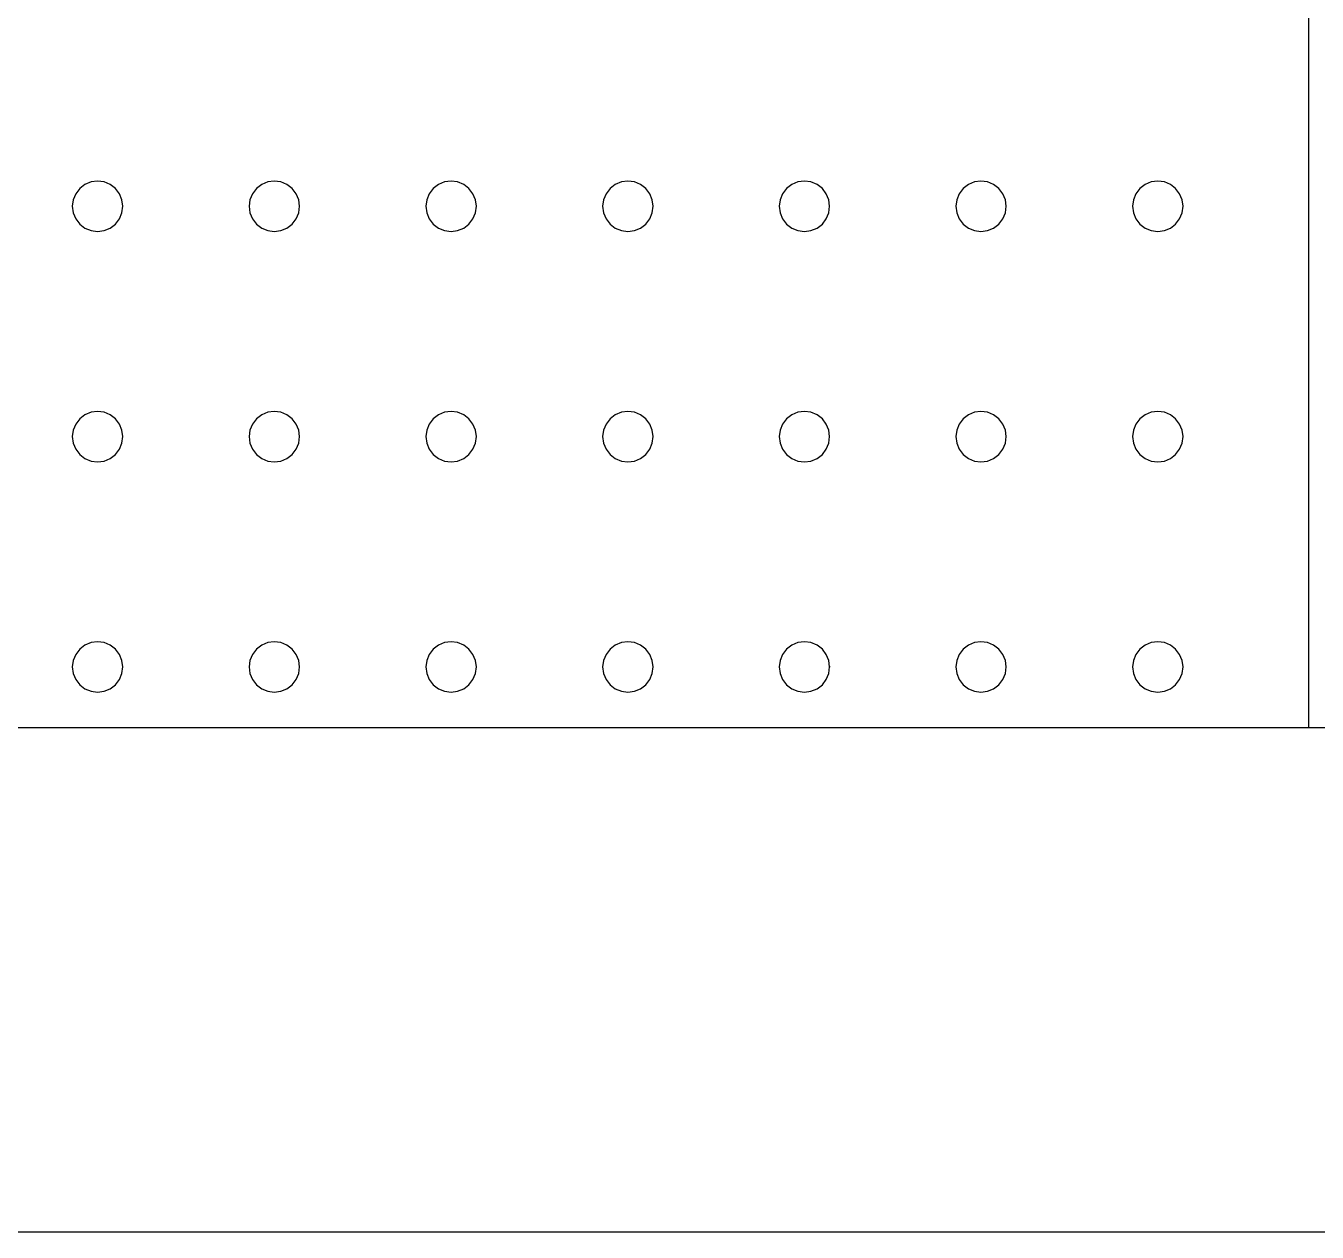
# Model space of a CAD drawing. Header units: millimetres. Extents: x 2562 to 7288, y 778 to 5635.
# Drawn here: x 5853.39 to 5868.75, y 1649.62 to 1663.97 of the extents above; entities that cross this region are included whole.
import ezdxf

# ---------------------------------------------------------------- set-up
doc = ezdxf.new("R2010")
doc.units = ezdxf.units.MM
doc.layers.add('0-gnl-gor3', color=252, linetype='Continuous')
doc.layers.add('2-tef-sabit', color=251, linetype='Continuous')

# ---------------------------------------------------------------- blocks, each defined once
blk = doc.blocks.new('ice well')
at = {"layer": '0-gnl-gor3'}
for p, q in [((62368.94, 6543.76), (62368.94, 6960.06)), ((62428.94, 6545.76), (62428.94, 6854.24)), ((62434.67, 6692.42), (62434.05, 6691.95)), ((62435.4, 6692.72), (62434.67, 6692.42)), ((62436.17, 6692.83), (62435.4, 6692.72)), ((62436.95, 6692.72), (62436.17, 6692.83)), ((62437.67, 6692.42), (62436.95, 6692.72)), ((62438.29, 6691.95), (62437.67, 6692.42)), ((62462.07, 6692.42), (62461.45, 6691.95)), ((62462.8, 6692.72), (62462.07, 6692.42)), ((62463.57, 6692.83), (62462.8, 6692.72)), ((62464.35, 6692.72), (62463.57, 6692.83)), ((62465.07, 6692.42), (62464.35, 6692.72)), ((62465.69, 6691.95), (62465.07, 6692.42)), ((62489.47, 6692.42), (62488.85, 6691.95)), ((62490.19, 6692.72), (62489.47, 6692.42)), ((62490.97, 6692.83), (62490.19, 6692.72)), ((62491.75, 6692.72), (62490.97, 6692.83)), ((62492.47, 6692.42), (62491.75, 6692.72)), ((62493.09, 6691.95), (62492.47, 6692.42)), ((62433.28, 6690.6), (62433.17, 6689.83)), ((62433.58, 6691.33), (62433.28, 6690.6)), ((62434.05, 6691.95), (62433.58, 6691.33)), ((62438.77, 6691.33), (62438.29, 6691.95)), ((62439.07, 6690.6), (62438.77, 6691.33)), ((62439.17, 6689.83), (62439.07, 6690.6)), ((62460.67, 6690.6), (62460.57, 6689.83)), ((62460.97, 6691.33), (62460.67, 6690.6)), ((62461.45, 6691.95), (62460.97, 6691.33)), ((62466.17, 6691.33), (62465.69, 6691.95)), ((62466.47, 6690.6), (62466.17, 6691.33)), ((62466.57, 6689.83), (62466.47, 6690.6)), ((62488.07, 6690.6), (62487.97, 6689.83)), ((62488.37, 6691.33), (62488.07, 6690.6)), ((62488.85, 6691.95), (62488.37, 6691.33)), ((62493.57, 6691.33), (62493.09, 6691.95)), ((62493.87, 6690.6), (62493.57, 6691.33)), ((62493.97, 6689.83), (62493.87, 6690.6)), ((62433.17, 6689.83), (62433.28, 6689.05)), ((62433.28, 6689.05), (62433.58, 6688.33)), ((62438.77, 6688.33), (62439.07, 6689.05)), ((62439.07, 6689.05), (62439.17, 6689.83)), ((62460.57, 6689.83), (62460.67, 6689.05)), ((62460.67, 6689.05), (62460.97, 6688.33)), ((62466.17, 6688.33), (62466.47, 6689.05)), ((62466.47, 6689.05), (62466.57, 6689.83)), ((62487.97, 6689.83), (62488.07, 6689.05)), ((62488.07, 6689.05), (62488.37, 6688.33)), ((62493.57, 6688.33), (62493.87, 6689.05)), ((62493.87, 6689.05), (62493.97, 6689.83)), ((62433.58, 6688.33), (62434.05, 6687.71)), ((62434.05, 6687.71), (62434.67, 6687.23)), ((62437.67, 6687.23), (62438.29, 6687.71)), ((62438.29, 6687.71), (62438.77, 6688.33)), ((62460.97, 6688.33), (62461.45, 6687.71)), ((62461.45, 6687.71), (62462.07, 6687.23)), ((62465.07, 6687.23), (62465.69, 6687.71)), ((62465.69, 6687.71), (62466.17, 6688.33)), ((62488.37, 6688.33), (62488.85, 6687.71)), ((62488.85, 6687.71), (62489.47, 6687.23)), ((62492.47, 6687.23), (62493.09, 6687.71)), ((62493.09, 6687.71), (62493.57, 6688.33)), ((62434.67, 6687.23), (62435.4, 6686.93)), ((62435.4, 6686.93), (62436.17, 6686.83)), ((62436.17, 6686.83), (62436.95, 6686.93)), ((62436.95, 6686.93), (62437.67, 6687.23)), ((62462.07, 6687.23), (62462.8, 6686.93)), ((62462.8, 6686.93), (62463.57, 6686.83)), ((62463.57, 6686.83), (62464.35, 6686.93)), ((62464.35, 6686.93), (62465.07, 6687.23)), ((62489.47, 6687.23), (62490.19, 6686.93)), ((62490.19, 6686.93), (62490.97, 6686.83)), ((62490.97, 6686.83), (62491.75, 6686.93)), ((62491.75, 6686.93), (62492.47, 6687.23)), ((62434.05, 6670.92), (62433.58, 6670.3)), ((62434.67, 6671.4), (62434.05, 6670.92)), ((62435.4, 6671.7), (62434.67, 6671.4)), ((62436.17, 6671.8), (62435.4, 6671.7)), ((62436.95, 6671.7), (62436.17, 6671.8)), ((62437.67, 6671.4), (62436.95, 6671.7)), ((62438.29, 6670.92), (62437.67, 6671.4)), ((62438.77, 6670.3), (62438.29, 6670.92)), ((62461.45, 6670.92), (62460.97, 6670.3)), ((62462.07, 6671.4), (62461.45, 6670.92)), ((62462.8, 6671.7), (62462.07, 6671.4)), ((62463.57, 6671.8), (62462.8, 6671.7)), ((62464.35, 6671.7), (62463.57, 6671.8)), ((62465.07, 6671.4), (62464.35, 6671.7)), ((62465.69, 6670.92), (62465.07, 6671.4)), ((62466.17, 6670.3), (62465.69, 6670.92)), ((62488.85, 6670.92), (62488.37, 6670.3)), ((62489.47, 6671.4), (62488.85, 6670.92)), ((62490.19, 6671.7), (62489.47, 6671.4)), ((62490.97, 6671.8), (62490.19, 6671.7)), ((62491.75, 6671.7), (62490.97, 6671.8)), ((62492.47, 6671.4), (62491.75, 6671.7)), ((62493.09, 6670.92), (62492.47, 6671.4)), ((62493.57, 6670.3), (62493.09, 6670.92)), ((62433.28, 6669.58), (62433.17, 6668.8)), ((62433.58, 6670.3), (62433.28, 6669.58)), ((62439.07, 6669.58), (62438.77, 6670.3)), ((62439.17, 6668.8), (62439.07, 6669.58)), ((62460.67, 6669.58), (62460.57, 6668.8)), ((62460.97, 6670.3), (62460.67, 6669.58)), ((62466.47, 6669.58), (62466.17, 6670.3)), ((62466.57, 6668.8), (62466.47, 6669.58)), ((62488.07, 6669.58), (62487.97, 6668.8)), ((62488.37, 6670.3), (62488.07, 6669.58)), ((62493.87, 6669.58), (62493.57, 6670.3)), ((62493.97, 6668.8), (62493.87, 6669.58)), ((62433.17, 6668.8), (62433.28, 6668.02)), ((62433.28, 6668.02), (62433.58, 6667.3)), ((62438.77, 6667.3), (62439.07, 6668.02)), ((62439.07, 6668.02), (62439.17, 6668.8)), ((62460.57, 6668.8), (62460.67, 6668.02)), ((62460.67, 6668.02), (62460.97, 6667.3)), ((62466.17, 6667.3), (62466.47, 6668.02)), ((62466.47, 6668.02), (62466.57, 6668.8)), ((62487.97, 6668.8), (62488.07, 6668.02)), ((62488.07, 6668.02), (62488.37, 6667.3)), ((62493.57, 6667.3), (62493.87, 6668.02)), ((62493.87, 6668.02), (62493.97, 6668.8)), ((62433.58, 6667.3), (62434.05, 6666.68)), ((62434.05, 6666.68), (62434.67, 6666.2)), ((62434.67, 6666.2), (62435.4, 6665.9)), ((62435.4, 6665.9), (62436.17, 6665.8)), ((62436.17, 6665.8), (62436.95, 6665.9)), ((62436.95, 6665.9), (62437.67, 6666.2)), ((62437.67, 6666.2), (62438.29, 6666.68)), ((62438.29, 6666.68), (62438.77, 6667.3)), ((62460.97, 6667.3), (62461.45, 6666.68)), ((62461.45, 6666.68), (62462.07, 6666.2)), ((62462.07, 6666.2), (62462.8, 6665.9)), ((62462.8, 6665.9), (62463.57, 6665.8)), ((62463.57, 6665.8), (62464.35, 6665.9)), ((62464.35, 6665.9), (62465.07, 6666.2)), ((62465.07, 6666.2), (62465.69, 6666.68)), ((62465.69, 6666.68), (62466.17, 6667.3)), ((62488.37, 6667.3), (62488.85, 6666.68)), ((62488.85, 6666.68), (62489.47, 6666.2)), ((62489.47, 6666.2), (62490.19, 6665.9)), ((62490.19, 6665.9), (62490.97, 6665.8)), ((62490.97, 6665.8), (62491.75, 6665.9)), ((62491.75, 6665.9), (62492.47, 6666.2)), ((62492.47, 6666.2), (62493.09, 6666.68)), ((62493.09, 6666.68), (62493.57, 6667.3)), ((62435.4, 6650.67), (62434.67, 6650.37)), ((62436.17, 6650.77), (62435.4, 6650.67)), ((62436.95, 6650.67), (62436.17, 6650.77)), ((62437.67, 6650.37), (62436.95, 6650.67)), ((62462.8, 6650.67), (62462.07, 6650.37)), ((62463.57, 6650.77), (62462.8, 6650.67)), ((62464.35, 6650.67), (62463.57, 6650.77)), ((62465.07, 6650.37), (62464.35, 6650.67)), ((62490.19, 6650.67), (62489.47, 6650.37)), ((62490.97, 6650.77), (62490.19, 6650.67)), ((62491.75, 6650.67), (62490.97, 6650.77)), ((62492.47, 6650.37), (62491.75, 6650.67)), ((62433.58, 6649.27), (62433.28, 6648.55)), ((62434.05, 6649.89), (62433.58, 6649.27)), ((62434.67, 6650.37), (62434.05, 6649.89)), ((62438.29, 6649.89), (62437.67, 6650.37)), ((62438.77, 6649.27), (62438.29, 6649.89)), ((62439.07, 6648.55), (62438.77, 6649.27)), ((62460.97, 6649.27), (62460.67, 6648.55)), ((62461.45, 6649.89), (62460.97, 6649.27)), ((62462.07, 6650.37), (62461.45, 6649.89)), ((62465.69, 6649.89), (62465.07, 6650.37)), ((62466.17, 6649.27), (62465.69, 6649.89)), ((62466.47, 6648.55), (62466.17, 6649.27)), ((62488.37, 6649.27), (62488.07, 6648.55)), ((62488.85, 6649.89), (62488.37, 6649.27)), ((62489.47, 6650.37), (62488.85, 6649.89)), ((62493.09, 6649.89), (62492.47, 6650.37)), ((62493.57, 6649.27), (62493.09, 6649.89)), ((62493.87, 6648.55), (62493.57, 6649.27)), ((62433.28, 6648.55), (62433.17, 6647.77)), ((62433.17, 6647.77), (62433.28, 6647)), ((62439.17, 6647.77), (62439.07, 6648.55)), ((62439.07, 6647), (62439.17, 6647.77)), ((62460.67, 6648.55), (62460.57, 6647.77)), ((62460.57, 6647.77), (62460.67, 6647)), ((62466.57, 6647.77), (62466.47, 6648.55)), ((62466.47, 6647), (62466.57, 6647.77)), ((62488.07, 6648.55), (62487.97, 6647.77)), ((62487.97, 6647.77), (62488.07, 6647)), ((62493.97, 6647.77), (62493.87, 6648.55)), ((62493.87, 6647), (62493.97, 6647.77)), ((62433.28, 6647), (62433.58, 6646.27)), ((62433.58, 6646.27), (62434.05, 6645.65)), ((62438.29, 6645.65), (62438.77, 6646.27)), ((62438.77, 6646.27), (62439.07, 6647)), ((62460.67, 6647), (62460.97, 6646.27)), ((62460.97, 6646.27), (62461.45, 6645.65)), ((62465.69, 6645.65), (62466.17, 6646.27)), ((62466.17, 6646.27), (62466.47, 6647)), ((62488.07, 6647), (62488.37, 6646.27)), ((62488.37, 6646.27), (62488.85, 6645.65)), ((62493.09, 6645.65), (62493.57, 6646.27)), ((62493.57, 6646.27), (62493.87, 6647)), ((62434.05, 6645.65), (62434.67, 6645.17)), ((62434.67, 6645.17), (62435.4, 6644.88)), ((62435.4, 6644.88), (62436.17, 6644.77)), ((62436.17, 6644.77), (62436.95, 6644.88)), ((62436.95, 6644.88), (62437.67, 6645.17)), ((62437.67, 6645.17), (62438.29, 6645.65)), ((62461.45, 6645.65), (62462.07, 6645.17)), ((62462.07, 6645.17), (62462.8, 6644.88)), ((62462.8, 6644.88), (62463.57, 6644.77)), ((62463.57, 6644.77), (62464.35, 6644.88)), ((62464.35, 6644.88), (62465.07, 6645.17)), ((62465.07, 6645.17), (62465.69, 6645.65)), ((62488.85, 6645.65), (62489.47, 6645.17)), ((62489.47, 6645.17), (62490.19, 6644.88)), ((62490.19, 6644.88), (62490.97, 6644.77)), ((62490.97, 6644.77), (62491.75, 6644.88)), ((62491.75, 6644.88), (62492.47, 6645.17)), ((62492.47, 6645.17), (62493.09, 6645.65)), ((62434.67, 6629.34), (62434.05, 6628.87)), ((62435.4, 6629.64), (62434.67, 6629.34)), ((62436.17, 6629.75), (62435.4, 6629.64)), ((62436.95, 6629.64), (62436.17, 6629.75)), ((62437.67, 6629.34), (62436.95, 6629.64)), ((62438.29, 6628.87), (62437.67, 6629.34)), ((62462.07, 6629.34), (62461.45, 6628.87)), ((62462.8, 6629.64), (62462.07, 6629.34)), ((62463.57, 6629.75), (62462.8, 6629.64)), ((62464.35, 6629.64), (62463.57, 6629.75)), ((62465.07, 6629.34), (62464.35, 6629.64)), ((62465.69, 6628.87), (62465.07, 6629.34)), ((62489.47, 6629.34), (62488.85, 6628.87)), ((62490.19, 6629.64), (62489.47, 6629.34)), ((62490.97, 6629.75), (62490.19, 6629.64)), ((62491.75, 6629.64), (62490.97, 6629.75)), ((62492.47, 6629.34), (62491.75, 6629.64)), ((62493.09, 6628.87), (62492.47, 6629.34)), ((62433.28, 6627.52), (62433.17, 6626.75)), ((62433.58, 6628.25), (62433.28, 6627.52)), ((62434.05, 6628.87), (62433.58, 6628.25)), ((62438.77, 6628.25), (62438.29, 6628.87)), ((62439.07, 6627.52), (62438.77, 6628.25)), ((62439.17, 6626.75), (62439.07, 6627.52)), ((62460.67, 6627.52), (62460.57, 6626.75)), ((62460.97, 6628.25), (62460.67, 6627.52)), ((62461.45, 6628.87), (62460.97, 6628.25)), ((62466.17, 6628.25), (62465.69, 6628.87)), ((62466.47, 6627.52), (62466.17, 6628.25)), ((62466.57, 6626.75), (62466.47, 6627.52)), ((62488.07, 6627.52), (62487.97, 6626.75)), ((62488.37, 6628.25), (62488.07, 6627.52)), ((62488.85, 6628.87), (62488.37, 6628.25)), ((62493.57, 6628.25), (62493.09, 6628.87)), ((62493.87, 6627.52), (62493.57, 6628.25)), ((62493.97, 6626.75), (62493.87, 6627.52)), ((62433.17, 6626.75), (62433.28, 6625.97)), ((62433.28, 6625.97), (62433.58, 6625.25)), ((62438.77, 6625.25), (62439.07, 6625.97)), ((62439.07, 6625.97), (62439.17, 6626.75)), ((62460.57, 6626.75), (62460.67, 6625.97)), ((62460.67, 6625.97), (62460.97, 6625.25)), ((62466.17, 6625.25), (62466.47, 6625.97)), ((62466.47, 6625.97), (62466.57, 6626.75)), ((62487.97, 6626.75), (62488.07, 6625.97)), ((62488.07, 6625.97), (62488.37, 6625.25)), ((62493.57, 6625.25), (62493.87, 6625.97)), ((62493.87, 6625.97), (62493.97, 6626.75)), ((62433.58, 6625.25), (62434.05, 6624.62)), ((62434.05, 6624.62), (62434.67, 6624.15)), ((62437.67, 6624.15), (62438.29, 6624.62)), ((62438.29, 6624.62), (62438.77, 6625.25)), ((62460.97, 6625.25), (62461.45, 6624.62)), ((62461.45, 6624.62), (62462.07, 6624.15)), ((62465.07, 6624.15), (62465.69, 6624.62)), ((62465.69, 6624.62), (62466.17, 6625.25)), ((62488.37, 6625.25), (62488.85, 6624.62)), ((62488.85, 6624.62), (62489.47, 6624.15)), ((62492.47, 6624.15), (62493.09, 6624.62)), ((62493.09, 6624.62), (62493.57, 6625.25)), ((62434.67, 6624.15), (62435.4, 6623.85)), ((62435.4, 6623.85), (62436.17, 6623.75)), ((62436.17, 6623.75), (62436.95, 6623.85)), ((62436.95, 6623.85), (62437.67, 6624.15)), ((62462.07, 6624.15), (62462.8, 6623.85)), ((62462.8, 6623.85), (62463.57, 6623.75)), ((62463.57, 6623.75), (62464.35, 6623.85)), ((62464.35, 6623.85), (62465.07, 6624.15)), ((62489.47, 6624.15), (62490.19, 6623.85)), ((62490.19, 6623.85), (62490.97, 6623.75)), ((62490.97, 6623.75), (62491.75, 6623.85)), ((62491.75, 6623.85), (62492.47, 6624.15)), ((62434.05, 6607.87), (62433.58, 6607.25)), ((62434.67, 6608.34), (62434.05, 6607.87)), ((62435.4, 6608.64), (62434.67, 6608.34)), ((62436.17, 6608.75), (62435.4, 6608.64)), ((62436.95, 6608.64), (62436.17, 6608.75)), ((62437.67, 6608.34), (62436.95, 6608.64)), ((62438.29, 6607.87), (62437.67, 6608.34)), ((62438.77, 6607.25), (62438.29, 6607.87)), ((62461.45, 6607.87), (62460.97, 6607.25)), ((62462.07, 6608.34), (62461.45, 6607.87)), ((62462.8, 6608.64), (62462.07, 6608.34)), ((62463.57, 6608.75), (62462.8, 6608.64)), ((62464.35, 6608.64), (62463.57, 6608.75)), ((62465.07, 6608.34), (62464.35, 6608.64)), ((62465.69, 6607.87), (62465.07, 6608.34)), ((62466.17, 6607.25), (62465.69, 6607.87)), ((62488.85, 6607.87), (62488.37, 6607.25)), ((62489.47, 6608.34), (62488.85, 6607.87)), ((62490.19, 6608.64), (62489.47, 6608.34)), ((62490.97, 6608.75), (62490.19, 6608.64)), ((62491.75, 6608.64), (62490.97, 6608.75)), ((62492.47, 6608.34), (62491.75, 6608.64)), ((62493.09, 6607.87), (62492.47, 6608.34)), ((62493.57, 6607.25), (62493.09, 6607.87)), ((62433.28, 6606.52), (62433.17, 6605.75)), ((62433.58, 6607.25), (62433.28, 6606.52)), ((62439.07, 6606.52), (62438.77, 6607.25)), ((62439.17, 6605.75), (62439.07, 6606.52)), ((62460.67, 6606.52), (62460.57, 6605.75)), ((62460.97, 6607.25), (62460.67, 6606.52)), ((62466.47, 6606.52), (62466.17, 6607.25)), ((62466.57, 6605.75), (62466.47, 6606.52)), ((62488.07, 6606.52), (62487.97, 6605.75)), ((62488.37, 6607.25), (62488.07, 6606.52)), ((62493.87, 6606.52), (62493.57, 6607.25)), ((62493.97, 6605.75), (62493.87, 6606.52)), ((62433.17, 6605.75), (62433.28, 6604.97)), ((62433.28, 6604.97), (62433.58, 6604.25)), ((62438.77, 6604.25), (62439.07, 6604.97)), ((62439.07, 6604.97), (62439.17, 6605.75)), ((62460.57, 6605.75), (62460.67, 6604.97)), ((62460.67, 6604.97), (62460.97, 6604.25)), ((62466.17, 6604.25), (62466.47, 6604.97)), ((62466.47, 6604.97), (62466.57, 6605.75)), ((62487.97, 6605.75), (62488.07, 6604.97)), ((62488.07, 6604.97), (62488.37, 6604.25)), ((62493.57, 6604.25), (62493.87, 6604.97)), ((62493.87, 6604.97), (62493.97, 6605.75)), ((62433.58, 6604.25), (62434.05, 6603.62)), ((62434.05, 6603.62), (62434.67, 6603.15)), ((62434.67, 6603.15), (62435.4, 6602.85)), ((62436.95, 6602.85), (62437.67, 6603.15)), ((62437.67, 6603.15), (62438.29, 6603.62)), ((62438.29, 6603.62), (62438.77, 6604.25)), ((62460.97, 6604.25), (62461.45, 6603.62)), ((62461.45, 6603.62), (62462.07, 6603.15)), ((62462.07, 6603.15), (62462.8, 6602.85)), ((62464.35, 6602.85), (62465.07, 6603.15)), ((62465.07, 6603.15), (62465.69, 6603.62)), ((62465.69, 6603.62), (62466.17, 6604.25)), ((62488.37, 6604.25), (62488.85, 6603.62)), ((62488.85, 6603.62), (62489.47, 6603.15)), ((62489.47, 6603.15), (62490.19, 6602.85)), ((62491.75, 6602.85), (62492.47, 6603.15)), ((62492.47, 6603.15), (62493.09, 6603.62)), ((62493.09, 6603.62), (62493.57, 6604.25)), ((62435.4, 6602.85), (62436.17, 6602.75)), ((62436.17, 6602.75), (62436.95, 6602.85)), ((62436.17, 6602.68), (62436.17, 6602.75)), ((62462.8, 6602.85), (62463.57, 6602.75)), ((62463.57, 6602.75), (62464.35, 6602.85)), ((62490.19, 6602.85), (62490.97, 6602.75)), ((62490.97, 6602.75), (62491.75, 6602.85)), ((62435.4, 6587.64), (62434.67, 6587.34)), ((62436.17, 6587.75), (62435.4, 6587.64)), ((62436.95, 6587.64), (62436.17, 6587.75)), ((62437.67, 6587.34), (62436.95, 6587.64)), ((62462.8, 6587.64), (62462.07, 6587.34)), ((62463.57, 6587.75), (62462.8, 6587.64)), ((62464.35, 6587.64), (62463.57, 6587.75)), ((62465.07, 6587.34), (62464.35, 6587.64)), ((62490.19, 6587.64), (62489.47, 6587.34)), ((62490.97, 6587.75), (62490.19, 6587.64)), ((62491.75, 6587.64), (62490.97, 6587.75)), ((62492.47, 6587.34), (62491.75, 6587.64)), ((62433.58, 6586.25), (62433.28, 6585.52)), ((62434.05, 6586.87), (62433.58, 6586.25)), ((62434.67, 6587.34), (62434.05, 6586.87)), ((62438.29, 6586.87), (62437.67, 6587.34)), ((62438.77, 6586.25), (62438.29, 6586.87)), ((62439.07, 6585.52), (62438.77, 6586.25)), ((62460.97, 6586.25), (62460.67, 6585.52)), ((62461.45, 6586.87), (62460.97, 6586.25)), ((62462.07, 6587.34), (62461.45, 6586.87)), ((62465.69, 6586.87), (62465.07, 6587.34)), ((62466.17, 6586.25), (62465.69, 6586.87)), ((62466.47, 6585.52), (62466.17, 6586.25)), ((62488.37, 6586.25), (62488.07, 6585.52)), ((62488.85, 6586.87), (62488.37, 6586.25)), ((62489.47, 6587.34), (62488.85, 6586.87)), ((62493.09, 6586.87), (62492.47, 6587.34)), ((62493.57, 6586.25), (62493.09, 6586.87)), ((62493.87, 6585.52), (62493.57, 6586.25)), ((62433.28, 6585.52), (62433.17, 6584.75)), ((62433.17, 6584.75), (62433.28, 6583.97)), ((62439.17, 6584.75), (62439.07, 6585.52)), ((62439.07, 6583.97), (62439.17, 6584.75)), ((62460.67, 6585.52), (62460.57, 6584.75)), ((62460.57, 6584.75), (62460.67, 6583.97)), ((62466.57, 6584.75), (62466.47, 6585.52)), ((62466.47, 6583.97), (62466.57, 6584.75)), ((62488.07, 6585.52), (62487.97, 6584.75)), ((62487.97, 6584.75), (62488.07, 6583.97)), ((62493.97, 6584.75), (62493.87, 6585.52)), ((62493.87, 6583.97), (62493.97, 6584.75)), ((62433.28, 6583.97), (62433.58, 6583.25)), ((62433.58, 6583.25), (62434.05, 6582.62)), ((62438.29, 6582.62), (62438.77, 6583.25)), ((62438.77, 6583.25), (62439.07, 6583.97)), ((62460.67, 6583.97), (62460.97, 6583.25)), ((62460.97, 6583.25), (62461.45, 6582.62)), ((62465.69, 6582.62), (62466.17, 6583.25)), ((62466.17, 6583.25), (62466.47, 6583.97)), ((62488.07, 6583.97), (62488.37, 6583.25)), ((62488.37, 6583.25), (62488.85, 6582.62)), ((62493.09, 6582.62), (62493.57, 6583.25)), ((62493.57, 6583.25), (62493.87, 6583.97)), ((62434.05, 6582.62), (62434.67, 6582.15)), ((62434.67, 6582.15), (62435.4, 6581.85)), ((62435.4, 6581.85), (62436.17, 6581.75)), ((62436.17, 6581.75), (62436.95, 6581.85)), ((62436.95, 6581.85), (62437.67, 6582.15)), ((62437.67, 6582.15), (62438.29, 6582.62)), ((62461.45, 6582.62), (62462.07, 6582.15)), ((62462.07, 6582.15), (62462.8, 6581.85)), ((62462.8, 6581.85), (62463.57, 6581.75)), ((62463.57, 6581.75), (62464.35, 6581.85)), ((62464.35, 6581.85), (62465.07, 6582.15)), ((62465.07, 6582.15), (62465.69, 6582.62)), ((62488.85, 6582.62), (62489.47, 6582.15)), ((62489.47, 6582.15), (62490.19, 6581.85)), ((62490.19, 6581.85), (62490.97, 6581.75)), ((62490.97, 6581.75), (62491.75, 6581.85)), ((62491.75, 6581.85), (62492.47, 6582.15)), ((62492.47, 6582.15), (62493.09, 6582.62)), ((62434.67, 6566.32), (62434.05, 6565.84)), ((62435.4, 6566.62), (62434.67, 6566.32)), ((62436.17, 6566.72), (62435.4, 6566.62)), ((62436.95, 6566.62), (62436.17, 6566.72)), ((62437.67, 6566.32), (62436.95, 6566.62)), ((62438.29, 6565.84), (62437.67, 6566.32)), ((62462.07, 6566.32), (62461.45, 6565.84)), ((62462.8, 6566.62), (62462.07, 6566.32)), ((62463.57, 6566.72), (62462.8, 6566.62)), ((62464.35, 6566.62), (62463.57, 6566.72)), ((62465.07, 6566.32), (62464.35, 6566.62)), ((62465.69, 6565.84), (62465.07, 6566.32)), ((62489.47, 6566.32), (62488.85, 6565.84)), ((62490.19, 6566.62), (62489.47, 6566.32)), ((62490.97, 6566.72), (62490.19, 6566.62)), ((62491.75, 6566.62), (62490.97, 6566.72)), ((62492.47, 6566.32), (62491.75, 6566.62)), ((62493.09, 6565.84), (62492.47, 6566.32)), ((62433.58, 6565.22), (62433.28, 6564.5)), ((62434.05, 6565.84), (62433.58, 6565.22)), ((62438.77, 6565.22), (62438.29, 6565.84)), ((62439.07, 6564.5), (62438.77, 6565.22)), ((62460.97, 6565.22), (62460.67, 6564.5)), ((62461.45, 6565.84), (62460.97, 6565.22)), ((62466.17, 6565.22), (62465.69, 6565.84)), ((62466.47, 6564.5), (62466.17, 6565.22)), ((62488.37, 6565.22), (62488.07, 6564.5)), ((62488.85, 6565.84), (62488.37, 6565.22)), ((62493.57, 6565.22), (62493.09, 6565.84)), ((62493.87, 6564.5), (62493.57, 6565.22)), ((62433.28, 6564.5), (62433.17, 6563.72)), ((62433.17, 6563.72), (62433.28, 6562.94)), ((62439.17, 6563.72), (62439.07, 6564.5)), ((62439.07, 6562.94), (62439.17, 6563.72)), ((62460.67, 6564.5), (62460.57, 6563.72)), ((62460.57, 6563.72), (62460.67, 6562.94)), ((62466.57, 6563.72), (62466.47, 6564.5)), ((62466.47, 6562.94), (62466.57, 6563.72)), ((62488.07, 6564.5), (62487.97, 6563.72)), ((62487.97, 6563.72), (62488.07, 6562.94)), ((62493.97, 6563.72), (62493.87, 6564.5)), ((62493.87, 6562.94), (62493.97, 6563.72)), ((62433.28, 6562.94), (62433.58, 6562.22)), ((62433.58, 6562.22), (62434.05, 6561.6)), ((62434.05, 6561.6), (62434.67, 6561.12)), ((62437.67, 6561.12), (62438.29, 6561.6)), ((62438.29, 6561.6), (62438.77, 6562.22)), ((62438.77, 6562.22), (62439.07, 6562.94)), ((62460.67, 6562.94), (62460.97, 6562.22)), ((62460.97, 6562.22), (62461.45, 6561.6)), ((62461.45, 6561.6), (62462.07, 6561.12)), ((62465.07, 6561.12), (62465.69, 6561.6)), ((62465.69, 6561.6), (62466.17, 6562.22)), ((62466.17, 6562.22), (62466.47, 6562.94)), ((62488.07, 6562.94), (62488.37, 6562.22)), ((62488.37, 6562.22), (62488.85, 6561.6)), ((62488.85, 6561.6), (62489.47, 6561.12)), ((62492.47, 6561.12), (62493.09, 6561.6)), ((62493.09, 6561.6), (62493.57, 6562.22)), ((62493.57, 6562.22), (62493.87, 6562.94)), ((62434.67, 6561.12), (62435.4, 6560.82)), ((62435.4, 6560.82), (62436.17, 6560.72)), ((62436.17, 6560.72), (62436.95, 6560.82)), ((62436.95, 6560.82), (62437.67, 6561.12)), ((62462.07, 6561.12), (62462.8, 6560.82)), ((62462.8, 6560.82), (62463.57, 6560.72)), ((62463.57, 6560.72), (62464.35, 6560.82)), ((62464.35, 6560.82), (62465.07, 6561.12)), ((62489.47, 6561.12), (62490.19, 6560.82)), ((62490.19, 6560.82), (62490.97, 6560.72)), ((62490.97, 6560.72), (62491.75, 6560.82)), ((62491.75, 6560.82), (62492.47, 6561.12)), ((62428.94, 6545.76), (62630.6, 6545.76)), ((62428.94, 6543.76), (62428.94, 6545.76))]:
    blk.add_line(p, q, dxfattribs=at)
blk = doc.blocks.new('DELIUNIT')
at = {"layer": '0-gnl-gor3', "xscale": 0.1, "yscale": 0.1, "zscale": 0.1, "rotation": 180}
blk.add_blockref('ice well', (6032.873, 639.376), dxfattribs=at)

msp = doc.modelspace()

# ---------------------------------------------------------------- block references
at = {"layer": '2-tef-sabit', "rotation": 270}
msp.add_blockref('DELIUNIT', (5883.854, 1445.602), dxfattribs=at)

doc.saveas('drawing.dxf')
